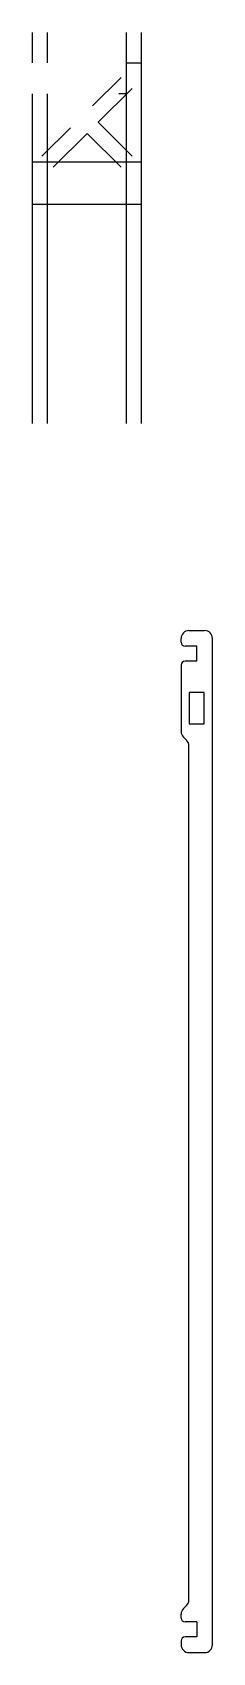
# Model space of a CAD drawing. Header units: inches. Extents: x -65 to 75, y -18 to 34.
# Drawn here: x -9.07 to -6.2, y 7.86 to 33.76 of the extents above; entities that cross this region are included whole.
import ezdxf

# ---------------------------------------------------------------- set-up
doc = ezdxf.new("R2010")
doc.units = ezdxf.units.IN
doc.header["$MEASUREMENT"] = 0

msp = doc.modelspace()

# ---------------------------------------------------------------- linework, layer by layer
for p, q in [((-9.071, 33.279), (-9.071, 33.763)), ((-8.831, 33.279), (-8.831, 33.763)), ((-7.571, 27.513), (-7.571, 33.763)), ((-7.331, 27.513), (-7.331, 33.763)), ((-7.571, 33.279), (-7.331, 33.279)), ((-7.659, 33.044), (-8.112, 32.591)), ((-9.071, 27.513), (-9.071, 32.779)), ((-8.831, 27.513), (-8.831, 32.779)), ((-7.482, 32.867), (-8.024, 32.326)), ((-7.571, 32.779), (-7.696, 32.779)), ((-8.466, 32.237), (-8.919, 31.784)), ((-8.201, 32.149), (-8.742, 31.607)), ((-8.201, 32.149), (-7.659, 31.607)), ((-8.024, 32.326), (-7.482, 31.784)), ((-9.071, 31.696), (-7.331, 31.696)), ((-9.071, 31.019), (-7.331, 31.019)), ((-6.576, 24.201), (-6.326, 24.201)), ((-6.701, 24.014), (-6.701, 24.076)), ((-6.451, 23.951), (-6.638, 23.951)), ((-6.451, 23.711), (-6.451, 23.951)), ((-6.201, 7.989), (-6.201, 24.076)), ((-6.701, 23.649), (-6.701, 22.586)), ((-6.451, 23.711), (-6.638, 23.711)), ((-6.571, 23.211), (-6.571, 22.711)), ((-6.331, 23.211), (-6.571, 23.211)), ((-6.331, 22.711), (-6.331, 23.211)), ((-6.571, 22.711), (-6.331, 22.711)), ((-6.664, 22.498), (-6.612, 22.446)), ((-6.576, 8.708), (-6.576, 22.358)), ((-6.664, 8.568), (-6.612, 8.62)), ((-6.701, 8.417), (-6.701, 8.479)), ((-6.451, 8.354), (-6.638, 8.354)), ((-6.451, 8.354), (-6.451, 8.114)), ((-6.701, 8.052), (-6.701, 7.989)), ((-6.451, 8.114), (-6.638, 8.114)), ((-6.576, 7.864), (-6.326, 7.864))]:
    msp.add_line(p, q)
for centre, radius, start, end in [((-6.576, 24.076), 0.125, 90, 180), ((-6.326, 24.076), 0.125, 0, 90), ((-6.638, 24.014), 0.0625, 180, 270), ((-6.638, 23.649), 0.0625, 90, 180), ((-6.576, 22.586), 0.125, 180, 225), ((-6.701, 22.358), 0.125, 0, 45), ((-6.576, 8.479), 0.125, 135, 180), ((-6.701, 8.708), 0.125, 315, 0), ((-6.638, 8.417), 0.0625, 180, 270), ((-6.638, 8.052), 0.0625, 90, 180), ((-6.576, 7.989), 0.125, 180, 270), ((-6.326, 7.989), 0.125, 270, 0)]:
    msp.add_arc(centre, radius, start, end)

doc.saveas('drawing.dxf')
